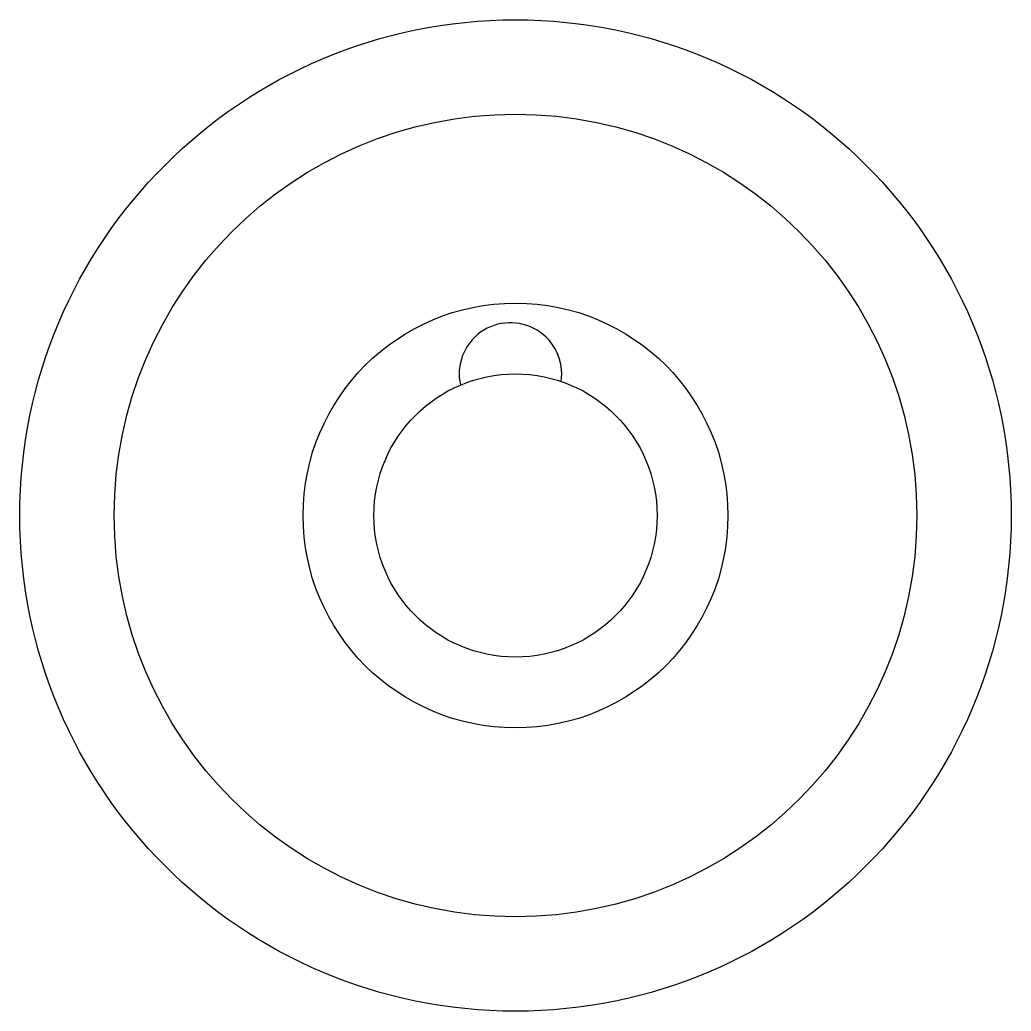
# Model space of a CAD drawing. Header units: millimetres. Extents: x -10.5 to 10.5, y -10.5 to 10.5.
import ezdxf

# ---------------------------------------------------------------- set-up
doc = ezdxf.new("R2010")
doc.units = ezdxf.units.MM
doc.layers.get('0').update_dxf_attribs({"linetype": 'CONTINUOUS'})

msp = doc.modelspace()

# ---------------------------------------------------------------- linework, layer by layer
for radius in [10.5, 8.5, 4.5, 3]:
    msp.add_circle((0, 0), radius)
msp.add_arc((-0.107, 2.998), 1.086, -8.3735, 192.4784)

doc.saveas('drawing.dxf')
